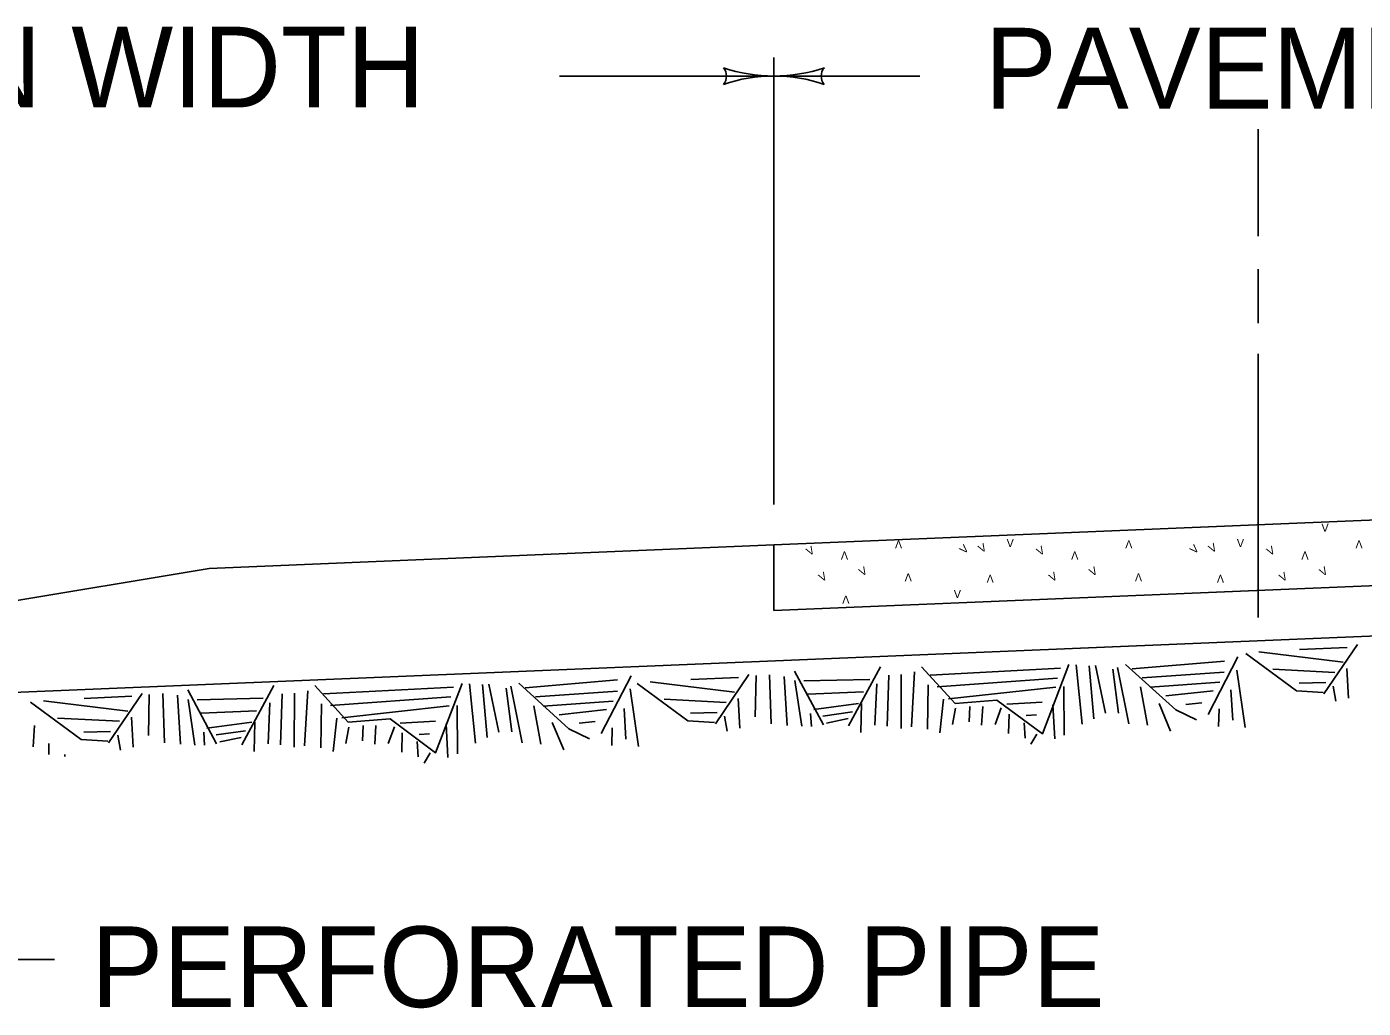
# Model space of a CAD drawing. Extents: x 1007 to 1035.5, y 1000.5 to 1021.5.
# Drawn here: x 1014.474 to 1017.786, y 1010.838 to 1013.271 of the extents above; entities that cross this region are included whole.
import ezdxf

# ---------------------------------------------------------------- set-up
doc = ezdxf.new("R2010")
doc.units = 0
doc.layers.add('Level 1', color=7, linetype='Continuous')

msp = doc.modelspace()

# ---------------------------------------------------------------- linework, layer by layer
at = {"layer": 'Level 1'}
for p, q in [((1016.3256, 1012.0866), (1016.3256, 1013.1951)), ((1015.7943, 1013.1489), (1016.3256, 1013.1489)), ((1016.3256, 1013.1489), (1016.6873, 1013.1489)), ((1017.5256, 1012.7523), (1017.5256, 1013.0173)), ((1017.5256, 1012.5364), (1017.5256, 1012.6706)), ((1017.5256, 1011.8066), (1017.5256, 1012.4606)), ((1016.3256, 1011.9866), (1019.2256, 1012.1074)), ((1014.9256, 1011.9283), (1016.3256, 1011.9866)), ((1016.3256, 1011.824), (1016.3256, 1011.9866)), ((1014.075, 1011.7865), (1014.9256, 1011.9283)), ((1016.3256, 1011.824), (1018.7256, 1011.924)), ((1014.075, 1011.6052), (1019.1256, 1011.8156)), ((1014.5424, 1010.959), (1014.4174, 1010.959))]:
    msp.add_line(p, q, dxfattribs=at)
for points in [[(1017.4954, 1011.7176), (1017.6208, 1011.6251)], [(1017.5275, 1011.7213), (1017.7366, 1011.6957)], [(1017.6286, 1011.7273), (1017.7464, 1011.7323)], [(1017.7721, 1011.7397), (1017.689, 1011.6171)], [(1016.5898, 1011.6845), (1016.5103, 1011.5379)], [(1016.6917, 1011.6845), (1016.7748, 1011.5936), (1016.8783, 1011.6018), (1016.9911, 1011.5183), (1017.0569, 1011.6899)], [(1016.7128, 1011.6638), (1017.0356, 1011.6808)], [(1017.0751, 1011.6889), (1017.0897, 1011.5418)], [(1017.1073, 1011.6872), (1017.1188, 1011.5555)], [(1017.123, 1011.6879), (1017.1478, 1011.5693)], [(1017.1655, 1011.6785), (1017.18, 1011.5695)], [(1017.1771, 1011.6829), (1017.2053, 1011.5429)], [(1017.1968, 1011.6903), (1017.3214, 1011.5778), (1017.3727, 1011.5527)], [(1017.2133, 1011.6792), (1017.4422, 1011.6986)], [(1017.4754, 1011.7087), (1017.4017, 1011.5662)], [(1017.5622, 1011.6782), (1017.7157, 1011.6705)], [(1017.7454, 1011.6803), (1017.7498, 1011.6066)], [(1015.7095, 1011.6324), (1015.9384, 1011.6518)], [(1015.9717, 1011.6619), (1015.8979, 1011.5194)], [(1016.019, 1011.6469), (1016.2281, 1011.6213)], [(1016.1201, 1011.6529), (1016.2379, 1011.658)], [(1016.2636, 1011.6653), (1016.1805, 1011.5428)], [(1016.2814, 1011.6625), (1016.2795, 1011.5607)], [(1016.3151, 1011.6645), (1016.3187, 1011.5428)], [(1016.3514, 1011.6606), (1016.3585, 1011.5391)], [(1016.3766, 1011.6739), (1016.4482, 1011.5403)], [(1016.3779, 1011.6501), (1016.3945, 1011.5371)], [(1016.4, 1011.6495), (1016.5633, 1011.6531)], [(1016.6105, 1011.6639), (1016.6063, 1011.5374)], [(1016.641, 1011.6657), (1016.6407, 1011.5318)], [(1016.6744, 1011.6716), (1016.6664, 1011.5352)], [(1016.7303, 1011.6351), (1017.0289, 1011.6563)], [(1017.2386, 1011.6568), (1017.4418, 1011.6708)], [(1017.2578, 1011.6338), (1017.4311, 1011.6463)], [(1017.4734, 1011.6764), (1017.4937, 1011.5338)], [(1017.6276, 1011.6435), (1017.6933, 1011.6452)], [(1014.7598, 1011.6186), (1014.6768, 1011.496)], [(1014.7776, 1011.6158), (1014.7758, 1011.5139)], [(1014.8113, 1011.6178), (1014.8149, 1011.4961)], [(1014.8477, 1011.6139), (1014.8548, 1011.4924)], [(1014.8728, 1011.6272), (1014.9444, 1011.4936)], [(1015.086, 1011.6378), (1015.0067, 1011.4912)], [(1015.1068, 1011.6172), (1015.1025, 1011.4907)], [(1015.1373, 1011.6188), (1015.1369, 1011.4851)], [(1015.1707, 1011.6248), (1015.1626, 1011.4884)], [(1015.1879, 1011.6378), (1015.2709, 1011.5468), (1015.3745, 1011.5552), (1015.4873, 1011.4715), (1015.5532, 1011.6432)], [(1015.2091, 1011.617), (1015.5319, 1011.6341)], [(1015.5713, 1011.6422), (1015.5859, 1011.4951)], [(1015.6035, 1011.6404), (1015.615, 1011.5088)], [(1015.6193, 1011.6411), (1015.6441, 1011.5226)], [(1015.6618, 1011.6318), (1015.6763, 1011.5228)], [(1015.6733, 1011.6363), (1015.7016, 1011.4962)], [(1015.6931, 1011.6437), (1015.8177, 1011.531), (1015.8688, 1011.5059)], [(1015.7348, 1011.6099), (1015.9379, 1011.6241)], [(1015.9696, 1011.6298), (1015.9899, 1011.4871)], [(1015.9869, 1011.6433), (1016.1123, 1011.5508)], [(1016.4098, 1011.6163), (1016.5473, 1011.6221)], [(1016.5804, 1011.6419), (1016.5762, 1011.54)], [(1016.7082, 1011.6397), (1016.7067, 1011.5299)], [(1016.7582, 1011.6046), (1017.0243, 1011.6343)], [(1017.0444, 1011.6353), (1017.0454, 1011.5153)], [(1017.234, 1011.6344), (1017.2516, 1011.5395)], [(1017.2973, 1011.6122), (1017.4144, 1011.6252)], [(1017.4582, 1011.6276), (1017.4628, 1011.5518)], [(1017.6208, 1011.6251), (1017.687, 1011.621)], [(1017.7118, 1011.6364), (1017.7182, 1011.5988)], [(1014.4831, 1011.5965), (1014.6086, 1011.504)], [(1014.5153, 1011.6002), (1014.7244, 1011.5747)], [(1014.6163, 1011.6062), (1014.7342, 1011.6113)], [(1014.8741, 1011.6033), (1014.8907, 1011.4903)], [(1014.8963, 1011.6028), (1015.0595, 1011.6063)], [(1015.0767, 1011.5953), (1015.0724, 1011.4933)], [(1015.2044, 1011.5929), (1015.2029, 1011.4832)], [(1015.2266, 1011.5883), (1015.5252, 1011.6096)], [(1015.2544, 1011.5579), (1015.5205, 1011.5874)], [(1015.5406, 1011.5887), (1015.5416, 1011.4686)], [(1015.7303, 1011.5876), (1015.7478, 1011.4928)], [(1015.7541, 1011.5869), (1015.9273, 1011.5996)], [(1015.9543, 1011.5808), (1015.9589, 1011.505)], [(1016.0537, 1011.6038), (1016.2072, 1011.5962)], [(1016.2369, 1011.606), (1016.2413, 1011.5323)], [(1016.4243, 1011.5788), (1016.5353, 1011.5936)], [(1016.543, 1011.5938), (1016.5414, 1011.5214)], [(1016.7463, 1011.6039), (1016.737, 1011.5211)], [(1016.7755, 1011.5817), (1016.7681, 1011.5413)], [(1016.8112, 1011.5858), (1016.8095, 1011.5477)], [(1016.8432, 1011.5856), (1016.8402, 1011.5394)], [(1016.8893, 1011.5824), (1016.8738, 1011.5413)], [(1016.9028, 1011.5914), (1016.9907, 1011.5964)], [(1017.0168, 1011.5898), (1017.0217, 1011.5062)], [(1017.2803, 1011.5933), (1017.3083, 1011.5249)], [(1017.3464, 1011.5912), (1017.3863, 1011.5954)], [(1017.429, 1011.5799), (1017.4273, 1011.5363)], [(1014.5498, 1011.5571), (1014.7034, 1011.5494)], [(1014.7332, 1011.5593), (1014.7374, 1011.4855)], [(1014.9061, 1011.5696), (1015.0436, 1011.5754)], [(1014.9205, 1011.5322), (1015.0315, 1011.5468)], [(1015.0393, 1011.5472), (1015.0376, 1011.4747)], [(1015.2424, 1011.5572), (1015.2332, 1011.4743)], [(1015.3991, 1011.5447), (1015.4869, 1011.5497)], [(1015.7765, 1011.5466), (1015.8046, 1011.4782)], [(1015.7934, 1011.5655), (1015.9106, 1011.5784)], [(1015.8427, 1011.5445), (1015.8825, 1011.5487)], [(1016.1123, 1011.5508), (1016.1785, 1011.5467)], [(1016.1191, 1011.5692), (1016.1848, 1011.5708)], [(1016.2033, 1011.5621), (1016.2097, 1011.5245)], [(1016.4165, 1011.5688), (1016.4185, 1011.5366)], [(1016.447, 1011.5623), (1016.5203, 1011.5726)], [(1016.4559, 1011.5449), (1016.5094, 1011.5562)], [(1016.9084, 1011.5673), (1016.907, 1011.5194)], [(1016.9506, 1011.5636), (1016.9761, 1011.5653)], [(1014.4928, 1011.5389), (1014.4899, 1011.4863)], [(1014.6153, 1011.5225), (1014.6811, 1011.5241)], [(1014.6995, 1011.5153), (1014.7059, 1011.4778)], [(1014.9128, 1011.522), (1014.9148, 1011.4898)], [(1014.9432, 1011.5155), (1015.0164, 1011.5259)], [(1015.2718, 1011.5349), (1015.2643, 1011.4945)], [(1015.3073, 1011.5392), (1015.3057, 1011.5009)], [(1015.3394, 1011.5388), (1015.3364, 1011.4927)], [(1015.3854, 1011.5357), (1015.3699, 1011.4945)], [(1015.4047, 1011.5205), (1015.4033, 1011.4727)], [(1015.4468, 1011.5169), (1015.4723, 1011.5186)], [(1015.5132, 1011.5431), (1015.5178, 1011.4594)], [(1015.9252, 1011.5332), (1015.9236, 1011.4895)], [(1016.9458, 1011.5454), (1016.948, 1011.5078)], [(1016.9773, 1011.5174), (1016.9624, 1011.4927)], [(1014.5286, 1011.4939), (1014.5284, 1011.4671)], [(1014.6086, 1011.504), (1014.6748, 1011.4999)], [(1014.9522, 1011.4982), (1015.0057, 1011.5093)], [(1015.4419, 1011.4988), (1015.4443, 1011.4611)], [(1014.568, 1011.4668), (1014.5681, 1011.462)], [(1015.4737, 1011.4707), (1015.4587, 1011.4459)]]:
    msp.add_lwpolyline(points, dxfattribs=at)
for centre, radius, start, end in [((1016.1769, 1013.149), 0.0313, 318.7746, 40.8913), ((1016.3256, 1013.5399), 0.3909, 251.3472, 269.9939), ((1016.3256, 1013.5399), 0.3909, 270, 288.6688), ((1016.4742, 1013.1489), 0.0313, 138.7746, 220.8913), ((1016.3256, 1012.758), 0.3909, 90, 108.6688), ((1016.3256, 1013.5399), 0.3909, 269.9878, 270), ((1016.3256, 1012.758), 0.3909, 71.3472, 89.9939), ((1016.3256, 1012.758), 0.3909, 89.9878, 90)]:
    msp.add_arc(centre, radius, start, end, dxfattribs=at)

# ---------------------------------------------------------------- texts
for s, height, p in [('MEDIAN WIDTH', 0.2, (1013.4698, 1013.0713)), ('PAVEMENT', 0.2, (1016.8482, 1013.0685)), ('V', 0.02, (1017.6827, 1012.0191)), ('V', 0.02, (1016.9024, 1011.9813)), ('V', 0.02, (1017.4731, 1011.9813)), ('V', 0.02, (1016.7715, 1011.8548)), ('PERFORATED PIPE', 0.2, (1014.6337, 1010.8407))]:
    msp.add_text(s, height=height, dxfattribs=at).set_placement(p)
for rotation, p in [(30, (1016.4132, 1011.9588)), (180, (1016.6435, 1011.9978)), (45, (1016.7976, 1011.9625)), (30, (1016.8395, 1011.9658)), (30, (1016.9838, 1011.9588)), (180, (1017.2142, 1011.9978)), (45, (1017.3683, 1011.9625)), (30, (1017.4102, 1011.9658)), (30, (1017.5545, 1011.9588)), (180, (1017.7848, 1011.9978)), (180, (1016.5095, 1011.9703)), (180, (1017.0802, 1011.9703)), (180, (1017.6508, 1011.9703)), (30, (1016.4441, 1011.8942)), (30, (1016.5438, 1011.9079)), (180, (1016.6675, 1011.916)), (180, (1016.8706, 1011.9126)), (30, (1017.0148, 1011.8942)), (30, (1017.1144, 1011.9079)), (180, (1017.2382, 1011.916)), (180, (1017.4413, 1011.9126)), (30, (1017.5854, 1011.8942)), (30, (1017.6851, 1011.9079)), (180, (1016.5129, 1011.861))]:
    msp.add_text('V', height=0.02, rotation=rotation, dxfattribs=at).set_placement(p)

doc.saveas('drawing.dxf')
